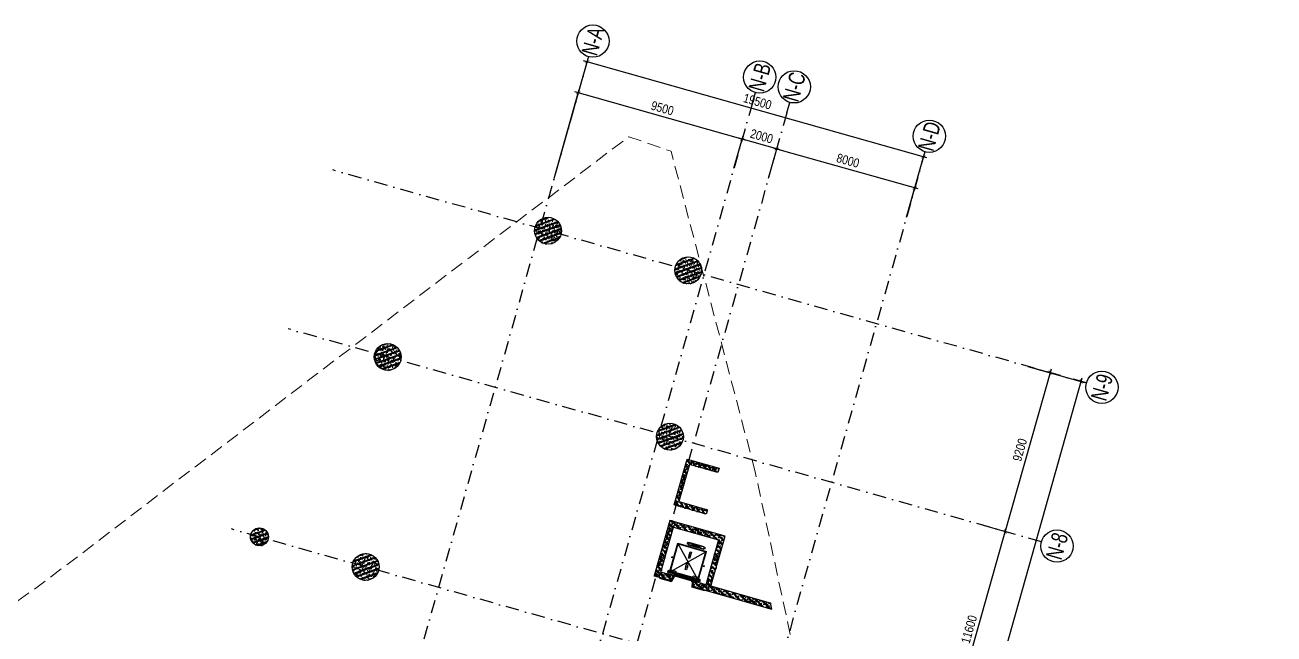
# Model space of a CAD drawing. Header units: millimetres. Extents: x -1307469 to 1307234, y -626931 to 1119422.
# Drawn here: x -69802 to -147, y 134728 to 168686 of the extents above; entities that cross this region are included whole.
import ezdxf
from ezdxf.enums import TextEntityAlignment as Align

# ---------------------------------------------------------------- set-up
doc = ezdxf.new("R2010")
doc.units = ezdxf.units.MM
doc.header["$LTSCALE"] = 300
doc.header["$MEASUREMENT"] = 0
for name, pattern in [('CENTERX2', [4, 2.5, -0.5, 0.5, -0.5]), ('DASHDOT', [1, 0.5, -0.25, 0, -0.25]), ('HIDDEN', [0.375, 0.25, -0.125]), ('PHANTOMX2', [5, 2.5, -0.5, 0.5, -0.5, 0.5, -0.5])]:
    doc.linetypes.add(name, pattern=pattern)
doc.layers.add('KT-Chi gioi XD', color=7, linetype='HIDDEN', true_color=0x0066cc)
for name, color, linetype in [('KT-Hatch', 251, 'Continuous'), ('KT-Kich thuoc', 9, 'Continuous'), ('KT-Luoi truc South Tower', 8, 'DASHDOT'), ('KT-Net cot vach', 6, 'Continuous'), ('KT-Net manh', 139, 'Continuous'), ('KT-Noi that', 36, 'Continuous'), ('ST_MBDV Cot vach 220805$0$AUDIT_I_220805193045-1', 50, 'Continuous')]:
    doc.layers.add(name, color=color, linetype=linetype)
doc.styles.add('Arial Narrow', font='ARIALN.TTF')
doc.styles.add('ST_MBDV Cot vach 220805$0$HBA-Text', font='GOTHIC.TTF')
doc.dimstyles.new('ccu12-200', dxfattribs={"dimscale": 200, "dimtxt": 2.5, "dimasz": 1, "dimexe": 1, "dimexo": 2, "dimgap": 1, "dimtad": 1, "dimdec": 0, "dimdsep": 46, "dimtxsty": 'Arial Narrow', "dimblk": 'ARCHTICK', "dimcen": -1, "dimdle": 1, "dimclrd": 256, "dimclre": 256, "dimclrt": 3, "dimadec": 0, "dimazin": 2, "dimtfac": 0.1, "dimtdec": 0, "dimtmove": 0, "dimatfit": 1, "dimldrblk": 'ARCHTICK', "dimfxl": 1, "dimtvp": 0.833333, "dimtolj": 1, "dimtzin": 12, "dimarcsym": 0})
pattern_1 = [(25, (-143933.76, 194396.83), (311.76915, -180), [37.5, -412.5]), (330, (-143933.76, 194396.83), (96.0694, 370.1782), [30, -330]), (75.4514, (-143907.78, 194381.83), (407.8386, 190.1779), [31.8701, -350.5711]), (21.1842, (-143891.5, 194487.46), (448.6488, -300.5234), [56.25, -618.75]), (71.6356, (-143854.1, 194462.4), (629.386, 243.9225), [47.8051, -525.8565]), (326.1842, (-143891.5, 194487.46), (629.3859, 243.923), [45, -495]), (356, (-143856.75, 194443.67), (185.4137, -308.5802), [37.5, -412.5]), (301, (-143856.75, 194443.67), (263.4901, 277.1898), [30, -330]), (46.4514, (-143841.3, 194417.96), (448.9038, -31.3908), [31.8701, -350.5711]), (12.5, (-143933.76, 194396.83), (75.8538, 148.28266), [0, -326, 0, -335, 0, -331.25]), (342.5, (-143933.76, 194396.83), (202.55378, 123.1402), [0, -191, 0, -318.5, 0, -126.25]), (302.5, (-144034.81, 194443.95), (237.13767, -123.02238), [0, -125, 0, -390, 0, -517.5]), (292.5, (-144080.13, 194465.08), (285.4262, -77.8696), [0, -162.5, 0, -259, 0, -367.5]), (20, (-143933.76, 194396.83), (-72.67928, 199.6847), []), (20, (-143907.87, 194452.34), (-72.67928, 199.6847), [])]

# ---------------------------------------------------------------- blocks, each defined once
blk = doc.blocks.new('_ARCHTICK')
at = {"color": 0, "linetype": 'ByBlock', "const_width": 0.15}
blk.add_lwpolyline([(-0.5, -0.5), (0.5, 0.5)], dxfattribs=at)
blk = doc.blocks.new('*D422')
at = {"layer": 'Defpoints', "color": 0, "transparency": 16777216}
for p in [(-14254, 149758, 0), (-10901, 148811), (-34430, 78354, 0)]:
    blk.add_point(p, dxfattribs=at)
at = {"layer": 'KT-Kich thuoc', "lineweight": -2, "transparency": 16777216}
for p, q in [((-13869, 149649), (-10709, 148756)), ((-31132, 77214), (-10847, 149003)), ((-34045, 78245), (-30886, 77352))]:
    blk.add_line(p, q, dxfattribs=at)
at = {"layer": 'KT-Kich thuoc', "lineweight": -2, "transparency": 16777216, "xscale": 200, "yscale": 200, "zscale": 200}
for p, rotation in [((-10901, 148811), 74.2212191827257), ((-31078, 77407), 254.2212191827257)]:
    blk.add_blockref('_ARCHTICK', p, dxfattribs=dict(at, rotation=rotation))
at = {"layer": 'KT-Kich thuoc', "color": 3, "transparency": 16777216, "insert": (-21428, 113232), "char_height": 500, "attachment_point": 5, "rotation": 74.22122, "style": 'Arial Narrow'}
blk.add_mtext('\\A1;74200', dxfattribs=at)
blk = doc.blocks.new('*D431')
at = {"layer": 'Defpoints', "color": 0, "transparency": 16777216}
for p in [(-38458, 166631), (-40407, 159733, 0), (-20749, 157591, 0)]:
    blk.add_point(p, dxfattribs=at)
at = {"layer": 'KT-Kich thuoc', "lineweight": -2, "transparency": 16777216}
for p, q in [((-40298, 160118), (-38404, 166823)), ((-19501, 161274), (-38651, 166685)), ((-20640, 157976), (-19639, 161521))]:
    blk.add_line(p, q, dxfattribs=at)
at = {"layer": 'KT-Kich thuoc', "lineweight": -2, "transparency": 16777216, "xscale": 200, "yscale": 200, "zscale": 200}
for p, rotation in [((-38458, 166631), 164.2212191783739), ((-19693, 161328), 344.2212191783739)]:
    blk.add_blockref('_ARCHTICK', p, dxfattribs=dict(at, rotation=rotation))
at = {"layer": 'KT-Kich thuoc', "color": 3, "transparency": 16777216, "insert": (-28952, 164418), "char_height": 500, "attachment_point": 5, "rotation": 344.22122, "style": 'Arial Narrow'}
blk.add_mtext('\\A1;19500', dxfattribs=at)
blk = doc.blocks.new('*D432')
at = {"layer": 'Defpoints', "color": 0, "transparency": 16777216}
for p in [(-27881, 161771), (-28448, 159766, 0), (-20749, 157591, 0)]:
    blk.add_point(p, dxfattribs=at)
at = {"layer": 'KT-Kich thuoc', "lineweight": -2, "transparency": 16777216}
for p, q in [((-28339, 160151), (-27827, 161964)), ((-19990, 159542), (-28073, 161826)), ((-20640, 157976), (-20128, 159789))]:
    blk.add_line(p, q, dxfattribs=at)
at = {"layer": 'KT-Kich thuoc', "lineweight": -2, "transparency": 16777216, "xscale": 200, "yscale": 200, "zscale": 200}
for p, rotation in [((-27881, 161771), 164.2212191783739), ((-20182, 159596), 344.2212191783739)]:
    blk.add_blockref('_ARCHTICK', p, dxfattribs=dict(at, rotation=rotation))
at = {"layer": 'KT-Kich thuoc', "color": 3, "transparency": 16777216, "insert": (-23908, 161122), "char_height": 500, "attachment_point": 5, "rotation": 344.22122, "style": 'Arial Narrow'}
blk.add_mtext('\\A1;8000', dxfattribs=at)
blk = doc.blocks.new('*D433')
at = {"layer": 'Defpoints', "color": 0, "transparency": 16777216}
for p in [(-38948, 164899), (-30372, 160310, 0), (-40407, 159733, 0)]:
    blk.add_point(p, dxfattribs=at)
at = {"layer": 'KT-Kich thuoc', "lineweight": -2, "transparency": 16777216}
for p, q in [((-40298, 160118), (-38893, 165091)), ((-29613, 162261), (-39140, 164953)), ((-30264, 160695), (-29751, 162508))]:
    blk.add_line(p, q, dxfattribs=at)
at = {"layer": 'KT-Kich thuoc', "lineweight": -2, "transparency": 16777216, "xscale": 200, "yscale": 200, "zscale": 200}
for p, rotation in [((-38948, 164899), 164.2212191783739), ((-29806, 162315), 344.2212191783739)]:
    blk.add_blockref('_ARCHTICK', p, dxfattribs=dict(at, rotation=rotation))
at = {"layer": 'KT-Kich thuoc', "color": 3, "transparency": 16777216, "insert": (-34253, 164045), "char_height": 500, "attachment_point": 5, "rotation": 344.22122, "style": 'Arial Narrow'}
blk.add_mtext('\\A1;9500', dxfattribs=at)
blk = doc.blocks.new('*D437')
at = {"layer": 'Defpoints', "color": 0, "transparency": 16777216}
for p in [(-14254, 149758, 0), (-16755, 140904, 0), (-15135, 140447)]:
    blk.add_point(p, dxfattribs=at)
at = {"layer": 'KT-Kich thuoc', "lineweight": -2, "transparency": 16777216}
for p, q in [((-12579, 149492), (-15190, 140254)), ((-13869, 149649), (-12441, 149246)), ((-16370, 140796), (-14943, 140392))]:
    blk.add_line(p, q, dxfattribs=at)
at = {"layer": 'KT-Kich thuoc', "lineweight": -2, "transparency": 16777216, "xscale": 200, "yscale": 200, "zscale": 200}
for p, rotation in [((-12634, 149300), 74.22122040985515), ((-15135, 140447), 254.2212204098551)]:
    blk.add_blockref('_ARCHTICK', p, dxfattribs=dict(at, rotation=rotation))
at = {"layer": 'KT-Kich thuoc', "color": 3, "transparency": 16777216, "insert": (-14323, 144997), "char_height": 500, "attachment_point": 5, "rotation": 74.22122, "style": 'Arial Narrow'}
blk.add_mtext('\\A1;9200', dxfattribs=at)
blk = doc.blocks.new('*D438')
at = {"layer": 'Defpoints', "color": 0, "transparency": 16777216}
for p in [(-16755, 140904, 0), (-15135, 140447), (-19910, 129742, 0)]:
    blk.add_point(p, dxfattribs=at)
at = {"layer": 'KT-Kich thuoc', "lineweight": -2, "transparency": 16777216}
for p, q in [((-16370, 140796), (-14943, 140392)), ((-18344, 129091), (-15081, 140639)), ((-19525, 129633), (-18097, 129229))]:
    blk.add_line(p, q, dxfattribs=at)
at = {"layer": 'KT-Kich thuoc', "lineweight": -2, "transparency": 16777216, "xscale": 200, "yscale": 200, "zscale": 200}
for p, rotation in [((-15135, 140447), 74.2212204098948), ((-18290, 129284), 254.2212204098948)]:
    blk.add_blockref('_ARCHTICK', p, dxfattribs=dict(at, rotation=rotation))
at = {"layer": 'KT-Kich thuoc', "color": 3, "transparency": 16777216, "insert": (-17151, 134989), "char_height": 500, "attachment_point": 5, "rotation": 74.22122, "style": 'Arial Narrow'}
blk.add_mtext('\\A1;11600', dxfattribs=at)
blk = doc.blocks.new('*D439')
at = {"layer": 'Defpoints', "color": 0, "transparency": 16777216}
for p in [(-29806, 162315), (-30372, 160310, 0), (-28448, 159766, 0)]:
    blk.add_point(p, dxfattribs=at)
at = {"layer": 'KT-Kich thuoc', "lineweight": -2, "transparency": 16777216}
for p, q in [((-30264, 160695), (-29751, 162508)), ((-27689, 161717), (-29998, 162370)), ((-28339, 160151), (-27827, 161964))]:
    blk.add_line(p, q, dxfattribs=at)
at = {"layer": 'KT-Kich thuoc', "lineweight": -2, "transparency": 16777216, "xscale": 200, "yscale": 200, "zscale": 200}
for p, rotation in [((-29806, 162315), 164.2212191848307), ((-27881, 161771), 344.2212191848307)]:
    blk.add_blockref('_ARCHTICK', p, dxfattribs=dict(at, rotation=rotation))
at = {"layer": 'KT-Kich thuoc', "color": 3, "transparency": 16777216, "insert": (-28720, 162481), "char_height": 500, "attachment_point": 5, "rotation": 344.22122, "style": 'Arial Narrow'}
blk.add_mtext('\\A1;2000', dxfattribs=at)
blk = doc.blocks.new('ST_MBDV Cot vach 220805$0$GRID-SYM-flat-103')
at = {"layer": 'ST_MBDV Cot vach 220805$0$AUDIT_I_220805193045-1'}
blk.add_circle((0, 0, 0), 900, dxfattribs=at)
at = {"layer": 'ST_MBDV Cot vach 220805$0$AUDIT_I_220805193045-1', "style": 'ST_MBDV Cot vach 220805$0$HBA-Text'}
blk.add_attdef('GRID', text='', height=900, rotation=19.04714, dxfattribs=at).set_placement((0, 0, 0), align=Align.MIDDLE_CENTER)
blk = doc.blocks.new('TM KHACH CH (NT2)')
at = {"layer": 'KT-Net manh'}
for p, q in [((2832, 100), (2832, -583.1)), ((2850, 100), (2850, -595.3)), ((2500, -537.5), (2500, -1837.5)), ((2550, -644.8), (2832, -583.1)), ((2550, -663.3), (2847, -598.3)), ((2847, -595.3), (2847, -598.3)), ((2850, -595.3), (2847, -595.3)), ((2550, -1711.7), (2847, -1776.7)), ((2550, -1730.2), (2832, -1791.9)), ((2832, -2525), (2832, -1791.9)), ((2847, -1779.7), (2847, -1776.7)), ((2850, -1779.7), (2847, -1779.7)), ((2850, -2525), (2850, -1779.7))]:
    blk.add_line(p, q, dxfattribs=at)
at = {"layer": 'KT-Net manh', "ltscale": 2}
for points in [[(2510, -637.5), (2500, -637.5), (2500, -687.5), (2550, -687.5), (2550, -637.5), (2540, -637.5), (2540, -647.5), (2541.6, -647.5), (2541.6, -639.1), (2548.4, -639.1), (2548.4, -685.9), (2501.6, -685.9), (2501.6, -639.1), (2508.4, -639.1), (2508.4, -647.5), (2510, -647.5)], [(2510, -1737.5), (2500, -1737.5), (2500, -1687.5), (2550, -1687.5), (2550, -1737.5), (2540, -1737.5), (2540, -1727.5), (2541.6, -1727.5), (2541.6, -1735.9), (2548.4, -1735.9), (2548.4, -1689.1), (2501.6, -1689.1), (2501.6, -1735.9), (2508.4, -1735.9), (2508.4, -1727.5), (2510, -1727.5)]]:
    blk.add_lwpolyline(points, close=True, dxfattribs=at)
at = {"layer": 'KT-Net manh', "const_width": 2}
for points in [[(2847, -595.3), (2832, -583.1)], [(2847, -1779.7), (2832, -1791.9)]]:
    blk.add_lwpolyline(points, dxfattribs=at)
at = {"layer": 'KT-Noi that', "linetype": 'Continuous', "ltscale": 2}
for p, q in [((700, -356.5, 0), (700, -2018.5, 0)), ((2310, -356.5, 0), (700, -356.5, 0)), ((730, -387.5, 0), (730, -1987.5, 0)), ((2230, -387.5, 0), (730, -387.5, 0)), ((2230, -387.5, 0), (2230, -687.5, 0)), ((2310, -687.5, 0), (2230, -687.5, 0)), ((2310, -2117.5, 0), (2310, -257.5, 0)), ((2370, -257.5, 0), (2310, -257.5, 0)), ((2314, -1712.5, 0), (2314, -662.5, 0)), ((2348, -662.5, 0), (2314, -662.5, 0)), ((2348, -1712.5, 0), (2348, -662.5, 0)), ((2370, -2117.5, 0), (2370, -257.5, 0)), ((2400, -2117.5, 0), (2400, -257.5, 0)), ((2400, -257.5, 0), (2460, -257.5, 0)), ((2411, -1717.5, 0), (2411, -657.5, 0)), ((2411, -657.5, 0), (2441.3, -657.5, 0)), ((2441.3, -1717.5, 0), (2441.3, -657.5, 0)), ((2455, -1687.5, 0), (2455, -687.5, 0)), ((2460, -257.5, 0), (2460, -637.5, 0)), ((2314, -1187.5, 0), (2348, -1187.5, 0)), ((2411, -1187.5, 0), (2441.3, -1187.5, 0)), ((2310, -2018.5, 0), (700, -2018.5, 0)), ((2230, -1987.5, 0), (730, -1987.5, 0)), ((2230, -1987.5, 0), (2230, -1687.5, 0)), ((2310, -1687.5, 0), (2230, -1687.5, 0)), ((2348, -1712.5, 0), (2314, -1712.5, 0)), ((2411, -1717.5, 0), (2441.3, -1717.5, 0)), ((2460, -2117.5, 0), (2460, -1737.5, 0)), ((2370, -2117.5, 0), (2310, -2117.5, 0)), ((2400, -2117.5, 0), (2460, -2117.5, 0))]:
    blk.add_line(p, q, dxfattribs=at)
at = {"layer": 'KT-Noi that', "linetype": 'HIDDEN', "ltscale": 500}
for p, q in [((2370, -356.5, 0), (700, -2018.5, 0)), ((2370, -2018.5, 0), (700, -356.5, 0)), ((495, -937.5, 0), (625, -1837.5, 0)), ((495, -1837.5, 0), (625, -937.5, 0))]:
    blk.add_line(p, q, dxfattribs=at)
at = {"layer": 'KT-Noi that', "linetype": 'Continuous'}
for p, q in [((1497.5, -260.5, 0), (1497.5, -255.5, 0)), ((1497.5, -255.5, 0), (1535, -255.5, 0)), ((1500.5, -263.5, 0), (1530, -266.6, 0)), ((1530, -316.5, 0), (1530, -287.5, 0)), ((1531, -317.5, 0), (1535, -317.5, 0)), ((1533, -283.4, 0), (1533, -269.6, 0)), ((1572.5, -255.5, 0), (1535, -255.5, 0)), ((1539, -317.5, 0), (1535, -317.5, 0)), ((1537.1, -283.4, 0), (1537.1, -269.6, 0)), ((1540, -316.5, 0), (1540, -287.5, 0)), ((1569.5, -263.5, 0), (1540.1, -266.6, 0)), ((1572.5, -260.5, 0), (1572.5, -255.5, 0)), ((516.5, -877.5, 0), (545.6, -877.5, 0)), ((516.5, -880.7, 0), (516.5, -877.5, 0)), ((516.5, -880.7, 0), (545.6, -880.7, 0)), ((551.8, -931.3, 0), (551.8, -886.9, 0)), ((555, -931.3, 0), (555, -886.9, 0)), ((558, -934.3, 0), (562, -934.3, 0)), ((558, -937.5, 0), (562, -937.5, 0)), ((565, -931.3, 0), (565, -886.9, 0)), ((568.2, -931.3, 0), (568.2, -886.9, 0)), ((603.5, -877.5, 0), (574.4, -877.5, 0)), ((603.5, -880.7, 0), (574.4, -880.7, 0)), ((603.5, -880.7, 0), (603.5, -877.5, 0)), ((516.5, -1894.3, 0), (545.6, -1894.3, 0)), ((516.5, -1897.5, 0), (545.6, -1897.5, 0)), ((551.8, -1843.7, 0), (551.8, -1888.1, 0)), ((555, -1843.7, 0), (555, -1888.1, 0)), ((558, -1837.5, 0), (562, -1837.5, 0)), ((558, -1840.7, 0), (562, -1840.7, 0)), ((565, -1843.7, 0), (565, -1888.1, 0)), ((568.2, -1843.7, 0), (568.2, -1888.1, 0)), ((603.5, -1894.3, 0), (574.4, -1894.3, 0)), ((603.5, -1897.5, 0), (574.4, -1897.5, 0)), ((1530, -2058.5, 0), (1530, -2087.5, 0)), ((1531, -2057.5, 0), (1535, -2057.5, 0)), ((1539, -2057.5, 0), (1535, -2057.5, 0)), ((1540, -2058.5, 0), (1540, -2087.5, 0)), ((1497.5, -2114.5, 0), (1497.5, -2119.5, 0)), ((1497.5, -2119.5, 0), (1535, -2119.5, 0)), ((1500.5, -2111.5, 0), (1529.9, -2108.4, 0)), ((1532.9, -2091.6, 0), (1532.9, -2105.4, 0)), ((1572.5, -2119.5, 0), (1535, -2119.5, 0)), ((1537.1, -2091.6, 0), (1537.1, -2105.4, 0)), ((1569.5, -2111.5, 0), (1540.1, -2108.4, 0)), ((1572.5, -2114.5, 0), (1572.5, -2119.5, 0))]:
    blk.add_line(p, q, dxfattribs=at)
at = {"layer": 'KT-Noi that', "linetype": 'CENTERX2'}
for p, q in [((1155, -1101.5, 0), (1155, -1270.8, 0)), ((1815, -1101.5, 0), (1815, -1270.8, 0))]:
    blk.add_line(p, q, dxfattribs=at)
at = {"layer": 'KT-Noi that', "linetype": 'Continuous', "ltscale": 2, "elevation": 0}
for points in [[(2485, -637.5), (2445, -637.5), (2445, -687.5), (2485, -687.5)], [(495, -937.5), (625, -937.5), (625, -1837.5), (495, -1837.5)], [(2485, -1737.5), (2445, -1737.5), (2445, -1687.5), (2485, -1687.5)]]:
    blk.add_lwpolyline(points, close=True, dxfattribs=at)
at = {"layer": 'KT-Noi that', "linetype": 'PHANTOMX2', "elevation": 0}
for points in [[(524, -1187.5), (524, -1587.5), (596, -1587.5), (596, -1187.5)], [(975, -1151.5), (975, -1223.5), (1335, -1223.5), (1335, -1151.5)], [(1635, -1151.5), (1635, -1223.5), (1995, -1223.5), (1995, -1151.5)]]:
    blk.add_lwpolyline(points, close=True, dxfattribs=at)
at = {"layer": 'KT-Noi that', "linetype": 'Continuous'}
for centre, radius, start, end in [((1500.5, -260.5, 0), 3, 179.999649, 269.999649), ((1530, -269.6, 0), 3, 359.999649, 89.999649), ((1527.7, -282.8, 0), 5.25, 295.66937, 353.316932), ((1531, -316.5, 0), 1, 179.999649, 269.999649), ((1540.1, -269.6, 0), 3, 89.999649, 179.999649), ((1542.3, -282.8, 0), 5.25, 186.682365, 244.329928), ((1539, -316.5, 0), 1, 269.999649, 359.999649), ((1569.5, -260.5, 0), 3, 269.999649, 359.999649), ((545.6, -886.9, 0), 9.4, 359.999649, 89.999649), ((545.6, -886.9, 0), 6.2, 359.999649, 89.999649), ((558, -931.3, 0), 6.2, 179.999649, 269.999649), ((558, -931.3, 0), 3, 179.999649, 269.999649), ((562, -931.3, 0), 6.2, 269.999649, 359.999649), ((562, -931.3, 0), 3, 269.999649, 359.999649), ((574.4, -886.9, 0), 9.4, 89.999649, 179.999649), ((574.4, -886.9, 0), 6.2, 89.999649, 179.999649), ((545.6, -1888.1, 0), 6.2, 269.999649, 359.999649), ((545.6, -1888.1, 0), 9.4, 269.999649, 359.999649), ((558, -1843.7, 0), 6.2, 89.999649, 179.999649), ((558, -1843.7, 0), 3, 89.999649, 179.999649), ((562, -1843.7, 0), 6.2, 359.999649, 89.999649), ((562, -1843.7, 0), 3, 359.999649, 89.999649), ((574.4, -1888.1, 0), 9.4, 179.999649, 269.999649), ((574.4, -1888.1, 0), 6.2, 179.999649, 269.999649), ((1531, -2058.5, 0), 1, 89.999649, 179.999649), ((1527.7, -2092.2, 0), 5.25, 6.682365, 64.329928), ((1542.3, -2092.2, 0), 5.25, 115.66937, 173.316932), ((1539, -2058.5, 0), 1, 359.999649, 89.999649), ((1500.5, -2114.5, 0), 3, 89.999649, 179.999649), ((1529.9, -2105.4, 0), 3, 269.999649, 359.999649), ((1540.1, -2105.4, 0), 3, 179.999649, 269.999649), ((1569.5, -2114.5, 0), 3, 359.999649, 89.999649)]:
    blk.add_arc(centre, radius, start, end, dxfattribs=at)

msp = doc.modelspace()

# ---------------------------------------------------------------- hatches: boundary and pattern name
at = {"layer": 'KT-Hatch', "ltscale": 0.5}
h = msp.add_hatch(dxfattribs=at)
h.set_pattern_fill('VATLIEU04', color=256, scale=50, angle=335, pattern_type=2)
h.set_pattern_definition([(25, (-144412.22, 195020.43), (311.76915, -180), [37.5, -412.5]), (330, (-144412.2, 195020.43), (96.0694, 370.1782), [30, -330]), (75.4514, (-144386.23, 195005.43), (407.8386, 190.1779), [31.8701, -350.571]), (21.1842, (-144369.95, 195111.06), (448.6488, -300.5234), [56.25, -618.75]), (71.6356, (-144332.57, 195086), (629.386, 243.9225), [47.8051, -525.8565]), (326.1842, (-144369.95, 195111.06), (629.3859, 243.923), [45, -495]), (356, (-144335.2, 195067.27), (185.4137, -308.5802), [37.5, -412.5]), (301, (-144335.2, 195067.27), (263.4901, 277.1898), [30, -330]), (46.4514, (-144319.75, 195041.56), (448.9038, -31.3908), [31.8701, -350.571]), (12.5, (-144412.22, 195020.43), (75.8538, 148.28266), [0, -326, 0, -335, 0, -331.25]), (342.5, (-144412.22, 195020.43), (202.55378, 123.1402), [0, -191, 0, -318.5, 0, -126.25]), (302.5, (-144513.27, 195067.55), (237.13767, -123.02238), [0, -125, 0, -390, 0, -517.5]), (292.5, (-144558.58, 195088.68), (285.4262, -77.8696), [0, -162.5, 0, -259, 0, -367.5]), (20, (-144412.22, 195020.43), (-72.6793, 199.6847), []), (20, (-144386.33, 195075.94), (-72.6793, 199.6847), [])])
edge = h.paths.add_edge_path()
edge.add_arc((-40631.4, 157211.4), 750, 0, 360)
h = msp.add_hatch(dxfattribs=at)
h.set_pattern_fill('VATLIEU04', color=256, scale=50, angle=335, pattern_type=2)
h.set_pattern_definition([(25, (-142583.8, 194503.78), (311.76915, -180), [37.5, -412.5]), (330, (-142583.8, 194503.78), (96.0694, 370.1782), [30, -330]), (75.4514, (-142557.83, 194488.78), (407.8386, 190.1779), [31.8701, -350.571]), (21.1842, (-142541.55, 194594.4), (448.6488, -300.5234), [56.25, -618.75]), (71.6356, (-142504.16, 194569.36), (629.386, 243.9225), [47.8051, -525.8565]), (326.1842, (-142541.55, 194594.4), (629.3859, 243.923), [45, -495]), (356, (-142506.8, 194550.62), (185.4137, -308.5802), [37.5, -412.5]), (301, (-142506.8, 194550.62), (263.4901, 277.1898), [30, -330]), (46.4514, (-142491.35, 194524.9), (448.9038, -31.3908), [31.8701, -350.571]), (12.5, (-142583.81, 194503.78), (75.8538, 148.28266), [0, -326, 0, -335, 0, -331.25]), (342.5, (-142583.81, 194503.78), (202.55378, 123.1402), [0, -191, 0, -318.5, 0, -126.25]), (302.5, (-142684.87, 194550.9), (237.13767, -123.02238), [0, -125, 0, -390, 0, -517.5]), (292.5, (-142730.18, 194572.03), (285.4262, -77.8696), [0, -162.5, 0, -259, 0, -367.5]), (20, (-142583.81, 194503.78), (-72.67928, 199.6847), []), (20, (-142557.93, 194559.29), (-72.67928, 199.6847), [])])
edge = h.paths.add_edge_path()
edge.add_arc((-32817.4, 155003.4), 750, 0, 360)
h = msp.add_hatch(dxfattribs=at)
h.set_pattern_fill('VATLIEU04', color=256, scale=50, angle=335, pattern_type=2)
h.set_pattern_definition(pattern_1)
edge = h.paths.add_edge_path()
edge.add_arc((-49571.1, 150177.3), 750, 0, 360)
h = msp.add_hatch(dxfattribs=at)
h.set_pattern_fill('VATLIEU04', color=256, scale=50, angle=335, pattern_type=2)
h.set_pattern_definition(pattern_1)
edge = h.paths.add_edge_path()
edge.add_arc((-33837.1, 145731.3), 750, 0, 360)
h = msp.add_hatch(dxfattribs=at)
h.set_pattern_fill('1BETONG2-BOP', color=256, scale=50, pattern_type=2)
h.set_pattern_definition([(34.2212, (-35673.08, 134195.88), (336.5846, -127.714), [37.5, -412.5]), (339.2212, (-35673.1, 134195.88), (35.508, 380.789), [30, -330]), (84.6726, (-35645.03, 134185.23), (372.093, 253.075), [31.87, -350.571]), (30.4054, (-35645.9, 134292.1), (491.009, -224.745), [56.25, -618.75]), (80.857, (-35604.97, 134273.4), (582.165, 341.627), [47.805, -525.856]), (335.4054, (-35645.9, 134292.1), (582.164, 341.628), [45, -495]), (5.2212, (-35604.57, 134254.45), (232.4666, -274.8805), [37.5, -412.5]), (210.2212, (-35604.57, 134254.45), (273.583, -267.233), [30, -330]), (55.6726, (-35585.2, 134231.55), (448.133, 40.95), [31.87, -350.571]), (51.7212, (-35673.08, 134195.88), (-34.9968, 162.8397), [0, -326, 0, -335, 0, -331.25]), (348.7212, (-35673.08, 134195.88), (188.0165, 144.3653), [0, -191, 0, -318.5, 0, -126.25]), (311.7212, (-35780.38, 134226.2), (253.787, -83.432), [0, -125, 0, -390, 0, -517.5]), (301.7212, (-35828.5, 134239.8), (294.216, -31.1247), [0, -162.5, 0, -259, 0, -367.5]), (299.2212, (-35673.08, 134195.88), (185.4575, 103.739), []), (299.2212, (-35656.43, 134254.82), (185.4575, 103.739), [])])
h.paths.add_polyline_path([(-33593.9, 141921.6), (-32873.3, 144471.8), (-31093, 143968.7), (-31161, 143728.1), (-32748.8, 144176.8), (-33333.5, 142107.8), (-31745.6, 141659.1), (-31813.6, 141418.6)])
at = {"layer": 'KT-Hatch'}
h = msp.add_hatch(dxfattribs=at)
h.set_pattern_fill('1BETONG2-BOP', color=256, scale=50)
h.set_pattern_definition([(50, (306902.9, -43669.48), (358.6301, -31.37607), [37.5, -412.5]), (355, (306902.9, -43669.48), (-69.37567, 376.09607), [30, -330]), (100.4514, (306932.78, -43672.1), (289.2547, 344.71977), [31.8701, -350.57106]), (46.1842, (306902.9, -43569.5), (533.6205, -82.7595), [56.25, -618.75]), (96.6356, (306947.36, -43576.4), (467.33135, 487.05894), [47.80514, -525.8565]), (351.1842, (306902.9, -43569.5), (467.331, 487.0593), [45, -495]), (21, (306952.9, -43594.48), (298.45353, -201.30945), [37.5, -412.5]), (226, (306952.9, -43594.48), (335.94106, -182.7699), [30, -330]), (71.4514, (306977.76, -43611.26), (420.1113, 161.26525), [31.8701, -350.57106]), (67.5, (306902.89, -43669.48), (-77.95809, 147.18723), [0, -326, 0, -335, 0, -331.25]), (4.5, (306902.89, -43669.48), (141.67546, 190.051594), [0, -191, 0, -318.5, 0, -126.25]), (327.5, (306791.39, -43669.48), (266.91122, -11.277436), [0, -125, 0, -390, 0, -517.5]), (317.5, (306741.4, -43669.48), (291.59308, 50.05249), [0, -162.5, 0, -259, 0, -367.5]), (315, (306902.9, -43669.48), (150.26019, 150.26019), []), (315, (306902.9, -43608.23), (150.26019, 150.26019), [])])
h.paths.add_polyline_path([(-33838.6, 141055.5), (-34708.8, 137976.1), (-33746.5, 137704.2), (-33664.9, 137992.9), (-34338.5, 138183.2), (-33631.5, 140685.3), (-31129.5, 139978.3), (-31836.5, 137476.2), (-32510.1, 137666.6), (-32591.7, 137377.9), (-28143.8, 136121), (-28226.4, 136456.1), (-31547.8, 137394.6), (-30759.2, 140185.4)])
at = {"layer": 'KT-Hatch', "ltscale": 0.5}
h = msp.add_hatch(dxfattribs=at)
h.set_pattern_fill('VATLIEU04', color=256, scale=50, angle=335, pattern_type=2)
h.set_pattern_definition([(25, (-143805.96, 194849.12), (311.76915, -180), [37.5, -412.5]), (330, (-143805.96, 194849.12), (96.0694, 370.1782), [30, -330]), (75.4514, (-143779.97, 194834.12), (407.8386, 190.1779), [31.8701, -350.571]), (21.1842, (-143763.7, 194939.75), (448.6488, -300.5234), [56.25, -618.75]), (71.6356, (-143726.3, 194914.7), (629.386, 243.9225), [47.8051, -525.8565]), (326.1842, (-143763.7, 194939.75), (629.386, 243.923), [45, -495]), (356, (-143728.94, 194895.96), (185.4137, -308.5802), [37.5, -412.5]), (301, (-143728.94, 194895.96), (263.4901, 277.1898), [30, -330]), (46.4514, (-143713.5, 194870.25), (448.9038, -31.3908), [31.8701, -350.571]), (12.5, (-143805.96, 194849.12), (75.8538, 148.28266), [0, -326, 0, -335, 0, -331.25]), (342.5, (-143805.96, 194849.12), (202.55378, 123.1402), [0, -191, 0, -318.5, 0, -126.25]), (302.5, (-143907.01, 194896.24), (237.13767, -123.02238), [0, -125, 0, -390, 0, -517.5]), (292.5, (-143952.32, 194917.37), (285.4262, -77.8696), [0, -162.5, 0, -259, 0, -367.5]), (20, (-143805.96, 194849.12), (-72.6793, 199.6847), []), (20, (-143780.07, 194904.63), (-72.6793, 199.6847), [])])
edge = h.paths.add_edge_path()
edge.add_arc((-56728.6, 140145.6), 500, 0, 360)
h = msp.add_hatch(dxfattribs=at)
h.set_pattern_fill('VATLIEU04', color=256, scale=50, angle=335, pattern_type=2)
h.set_pattern_definition([(25, (-134347.02, 247667.26), (311.76915, -180), [37.5, -412.5]), (330, (-134347.02, 247667.26), (96.0694, 370.1782), [30, -330]), (75.4514, (-134321.04, 247652.26), (407.83865, 190.1779), [31.8701, -350.5711]), (21.1842, (-134304.76, 247757.9), (448.6488, -300.5234), [56.25, -618.75]), (71.6356, (-134267.4, 247732.85), (629.386, 243.9225), [47.8051, -525.8565]), (326.1842, (-134304.76, 247757.9), (629.3859, 243.923), [45, -495]), (356, (-134270, 247714.1), (185.4137, -308.5802), [37.5, -412.5]), (301, (-134270, 247714.1), (263.4901, 277.1898), [30, -330]), (46.4514, (-134254.56, 247688.4), (448.9038, -31.3908), [31.8701, -350.5711]), (12.5, (-134347.02, 247667.26), (75.8538, 148.28266), [0, -326, 0, -335, 0, -331.25]), (342.5, (-134347.02, 247667.26), (202.55378, 123.1402), [0, -191, 0, -318.5, 0, -126.25]), (302.5, (-134448.08, 247714.38), (237.13767, -123.02238), [0, -125, 0, -390, 0, -517.5]), (292.5, (-134493.4, 247735.52), (285.42618, -77.8696), [0, -162.5, 0, -259, 0, -367.5]), (20, (-134347.02, 247667.26), (-72.67928, 199.68468), []), (20, (-134321.14, 247722.77), (-72.67928, 199.68468), [])])
edge = h.paths.add_edge_path()
edge.add_arc((-50800.7, 138470.5), 750, 0, 360)

# ---------------------------------------------------------------- linework, layer by layer
at = {"layer": 'KT-Chi gioi XD', "lineweight": 13, "ltscale": 10, "elevation": 0, "flags": 128}
msp.add_lwpolyline([(-29078.1, 143772.1), (-33774.2, 161645), (-36124.3, 162456.9), (-45058.2, 155685.5), (-68562, 137753.5), (-92229.5, 120645.5, 0.684877), (-61797, 6849.6), (-41426.4, 4693.7), (-2997.3, 5908.3), (-146.9, 9554.9)], format="xyb", close=True, dxfattribs=at)
at = {"layer": 'KT-Kich thuoc'}
for p, q in [((-29234.6, 164336.2), (-29071.5, 164913.6)), ((-27310, 163792.3), (-27146.8, 164369.7))]:
    msp.add_line(p, q, dxfattribs=at)
at = {"layer": 'KT-Luoi truc South Tower', "ltscale": 5}
for p, q in [((-38376.6, 166919.4), (-63723.7, 77217.8)), ((-29234.6, 164336.2), (-54581.7, 74634.5)), ((-27310, 163792.3), (-52657.1, 74090.7)), ((-19611.4, 161616.9), (-44958.5, 71915.3)), ((-10612.7, 148729), (-52631.6, 160602.3)), ((-13114.4, 139875.6), (-55133.3, 151749)), ((-16268.7, 128712.7), (-58287.6, 140586.1))]:
    msp.add_line(p, q, dxfattribs=at)
at = {"layer": 'KT-Net cot vach', "elevation": 0}
msp.add_lwpolyline([(-33593.9, 141921.6), (-32873.3, 144471.8), (-31093, 143968.7), (-31161, 143728.1), (-32748.8, 144176.8), (-33333.5, 142107.8), (-31745.6, 141659.1), (-31813.6, 141418.6)], close=True, dxfattribs=at)
at = {"layer": 'KT-Net cot vach', "ltscale": 0.5, "elevation": 0}
msp.add_lwpolyline([(-31836.5, 137476.2), (-32510.1, 137666.6), (-32591.7, 137377.9), (-28143.8, 136121), (-28226.4, 136456.1), (-31547.8, 137394.6), (-30759.2, 140185.4), (-33838.7, 141055.5), (-34708.8, 137976.1), (-33746.5, 137704.2), (-33664.9, 137992.9), (-34338.5, 138183.2), (-33631.5, 140685.3), (-31129.5, 139978.3), (-31836.5, 137476.2)], dxfattribs=at)
at = {"layer": 'KT-Net cot vach', "ltscale": 0.5}
for centre, radius in [((-40631.4, 157211.4), 750), ((-32817.4, 155003.4), 750), ((-49571.1, 150177.3), 750), ((-33837.1, 145731.3), 750), ((-56728.6, 140145.6), 500), ((-50800.7, 138470.5), 750)]:
    msp.add_circle(centre, radius, dxfattribs=at)

# ---------------------------------------------------------------- block references
at = {"layer": 'KT-Kich thuoc', "xscale": -0.9999999999999999, "rotation": 74.22122041140406}
msp.add_blockref('TM KHACH CH (NT2)', (-33550.5, 140558.4), dxfattribs=at)
at = {"layer": 'KT-Kich thuoc'}
ref = msp.add_blockref('ST_MBDV Cot vach 220805$0$GRID-SYM-flat-103', (-38131.9, 167785.5, 0), dxfattribs=at)
ref.add_attrib('GRID', 'N-A', dxfattribs={"layer": 'ST_MBDV Cot vach 220805$0$AUDIT_I_220805193045-1', "height": 900, "rotation": 74, "style": 'ST_MBDV Cot vach 220805$0$HBA-Text', "width": 0.75}).set_placement((-38131.9, 167785.5, 0), align=Align.MIDDLE_CENTER)
ref = msp.add_blockref('ST_MBDV Cot vach 220805$0$GRID-SYM-flat-103', (-28826.7, 165779.6, 0), dxfattribs=at)
ref.add_attrib('GRID', 'N-B', dxfattribs={"layer": 'ST_MBDV Cot vach 220805$0$AUDIT_I_220805193045-1', "height": 900, "rotation": 74, "style": 'ST_MBDV Cot vach 220805$0$HBA-Text', "width": 0.75}).set_placement((-28826.7, 165779.6, 0), align=Align.MIDDLE_CENTER)
ref = msp.add_blockref('ST_MBDV Cot vach 220805$0$GRID-SYM-flat-103', (-26902.1, 165235.8, 0), dxfattribs=at)
ref.add_attrib('GRID', 'N-C', dxfattribs={"layer": 'ST_MBDV Cot vach 220805$0$AUDIT_I_220805193045-1', "height": 900, "rotation": 74, "style": 'ST_MBDV Cot vach 220805$0$HBA-Text', "width": 0.75}).set_placement((-26902.1, 165235.8, 0), align=Align.MIDDLE_CENTER)
ref = msp.add_blockref('ST_MBDV Cot vach 220805$0$GRID-SYM-flat-103', (-19366.7, 162483, 0), dxfattribs=at)
ref.add_attrib('GRID', 'N-D', dxfattribs={"layer": 'ST_MBDV Cot vach 220805$0$AUDIT_I_220805193045-1', "height": 900, "rotation": 74, "style": 'ST_MBDV Cot vach 220805$0$HBA-Text', "width": 0.75}).set_placement((-19366.7, 162483, 0), align=Align.MIDDLE_CENTER)
ref = msp.add_blockref('ST_MBDV Cot vach 220805$0$GRID-SYM-flat-103', (-9746.6, 148484.2, 0), dxfattribs=at)
ref.add_attrib('GRID', 'N-9', dxfattribs={"layer": 'ST_MBDV Cot vach 220805$0$AUDIT_I_220805193045-1', "height": 900, "rotation": 74, "style": 'ST_MBDV Cot vach 220805$0$HBA-Text', "width": 0.75}).set_placement((-9746.6, 148484.2, 0), align=Align.MIDDLE_CENTER)
ref = msp.add_blockref('ST_MBDV Cot vach 220805$0$GRID-SYM-flat-103', (-12248.3, 139630.9, 0), dxfattribs=at)
ref.add_attrib('GRID', 'N-8', dxfattribs={"layer": 'ST_MBDV Cot vach 220805$0$AUDIT_I_220805193045-1', "height": 900, "rotation": 74, "style": 'ST_MBDV Cot vach 220805$0$HBA-Text', "width": 0.75}).set_placement((-12248.3, 139630.9, 0), align=Align.MIDDLE_CENTER)

# ---------------------------------------------------------------- dimensions: what is measured, and where the dimension line sits
for base, p1, p2, angle, picture, middle in [((-38458.2, 166630.7), (-20749.1, 157590.8, 0), (-40407.3, 159733.2, 0), 164.221219, '*D431', (-28951.8, 164417.6)), ((-38947.7, 164898.6), (-30372.3, 160310, 0), (-40407.3, 159733.2, 0), 164.221219, '*D433', (-34252.9, 164045.1)), ((-27881, 161771.4), (-20749.1, 157590.8, 0), (-28447.6, 159766.2, 0), 164.221219, '*D432', (-23907.9, 161121.9)), ((-10901.4, 148810.6), (-34430.3, 78353.9, 0), (-14253.6, 149757.8, 0), 74.221219, '*D422', (-21427.8, 113232.4))]:
    dim = msp.add_linear_dim(base=base, p1=p1, p2=p2, angle=angle, dimstyle='ccu12-200', dxfattribs=at)
    dim.commit()
    dim.dimension.update_dxf_attribs({"geometry": picture, "text_midpoint": middle})
for p1, p2, distance, picture, middle in [((-28447.6, 159766.2, 0), (-30372.3, 160310, 0), -2083.8, '*D439', (-28719.5, 162481.5)), ((-14253.6, 149757.8, 0), (-16755.3, 140904.5, 0), 1683.4, '*D437', (-14322.6, 144997.2)), ((-19909.6, 129741.6, 0), (-16755.3, 140904.5, 0), -1683.4, '*D438', (-17150.6, 134989))]:
    dim = msp.add_aligned_dim(p1=p1, p2=p2, distance=distance, dimstyle='ccu12-200', dxfattribs=at)
    dim.commit()
    dim.dimension.update_dxf_attribs({"geometry": picture, "text_midpoint": middle})

doc.saveas('drawing.dxf')
